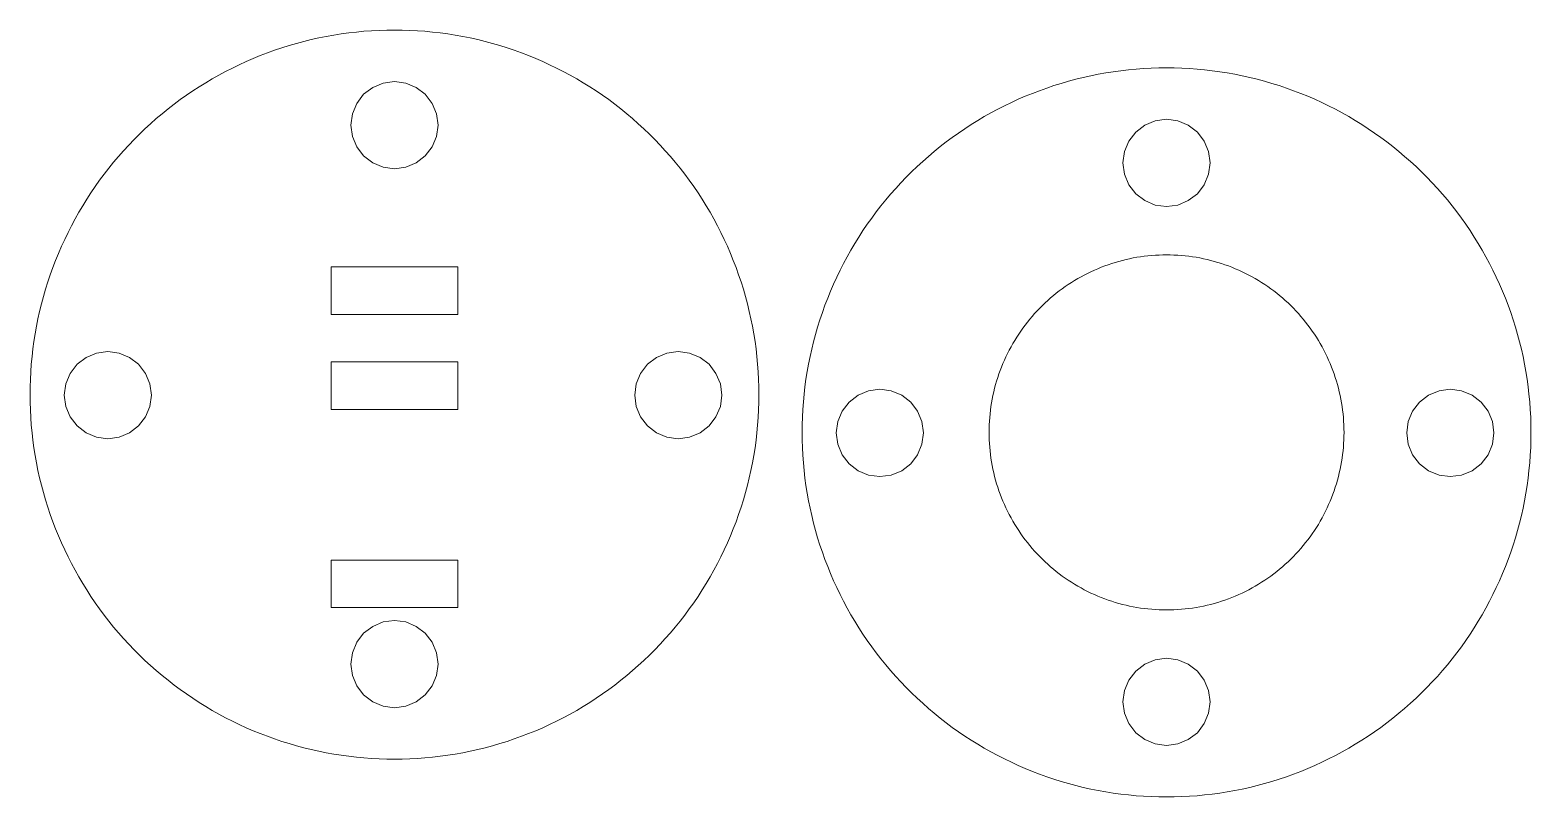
# Model space of a CAD drawing. Extents: x 0 to 2200, y 1000 to 1655.
# Drawn here: x 1802.4 to 1897.1, y 1325 to 1373.4 of the extents above; entities that cross this region are included whole.
import ezdxf

# ---------------------------------------------------------------- set-up
doc = ezdxf.new("R2010")
doc.units = 0
doc.layers.add('Layer0', color=7, linetype='BYLAYER', lineweight=5)

msp = doc.modelspace()

# ---------------------------------------------------------------- linework, layer by layer
at = {"layer": 'Layer0'}
for p, q in [((1819.666, 1372.642), (1819.2, 1372.517)), ((1820.133, 1372.757), (1819.666, 1372.642)), ((1820.603, 1372.862), (1820.133, 1372.757)), ((1821.076, 1372.957), (1820.603, 1372.862)), ((1821.55, 1373.042), (1821.076, 1372.957)), ((1822.026, 1373.118), (1821.55, 1373.042)), ((1822.503, 1373.183), (1822.026, 1373.118)), ((1822.981, 1373.238), (1822.503, 1373.183)), ((1823.461, 1373.284), (1822.981, 1373.238)), ((1823.941, 1373.319), (1823.461, 1373.284)), ((1824.422, 1373.344), (1823.941, 1373.319)), ((1824.904, 1373.359), (1824.422, 1373.344)), ((1825.385, 1373.364), (1824.904, 1373.359)), ((1825.867, 1373.359), (1825.385, 1373.364)), ((1826.349, 1373.344), (1825.867, 1373.359)), ((1826.83, 1373.319), (1826.349, 1373.344)), ((1827.31, 1373.284), (1826.83, 1373.319)), ((1827.79, 1373.238), (1827.31, 1373.284)), ((1828.268, 1373.183), (1827.79, 1373.238)), ((1828.745, 1373.118), (1828.268, 1373.183)), ((1829.221, 1373.042), (1828.745, 1373.118)), ((1829.695, 1372.957), (1829.221, 1373.042)), ((1830.167, 1372.862), (1829.695, 1372.957)), ((1830.637, 1372.757), (1830.167, 1372.862)), ((1831.105, 1372.642), (1830.637, 1372.757)), ((1831.571, 1372.517), (1831.105, 1372.642)), ((1816.919, 1371.749), (1816.473, 1371.567)), ((1817.368, 1371.922), (1816.919, 1371.749)), ((1817.821, 1372.085), (1817.368, 1371.922)), ((1818.278, 1372.239), (1817.821, 1372.085)), ((1818.738, 1372.383), (1818.278, 1372.239)), ((1819.2, 1372.517), (1818.738, 1372.383)), ((1832.033, 1372.383), (1831.571, 1372.517)), ((1832.493, 1372.239), (1832.033, 1372.383)), ((1832.949, 1372.085), (1832.493, 1372.239)), ((1833.403, 1371.922), (1832.949, 1372.085)), ((1833.852, 1371.749), (1833.403, 1371.922)), ((1834.298, 1371.567), (1833.852, 1371.749)), ((1814.73, 1370.747), (1814.305, 1370.52)), ((1815.159, 1370.966), (1814.73, 1370.747)), ((1815.592, 1371.175), (1815.159, 1370.966)), ((1816.03, 1371.376), (1815.592, 1371.175)), ((1816.473, 1371.567), (1816.03, 1371.376)), ((1834.74, 1371.376), (1834.298, 1371.567)), ((1835.178, 1371.175), (1834.74, 1371.376)), ((1835.612, 1370.966), (1835.178, 1371.175)), ((1836.041, 1370.747), (1835.612, 1370.966)), ((1836.466, 1370.52), (1836.041, 1370.747)), ((1870.751, 1370.735), (1870.275, 1370.66)), ((1871.228, 1370.8), (1870.751, 1370.735)), ((1871.707, 1370.856), (1871.228, 1370.8)), ((1872.186, 1370.901), (1871.707, 1370.856)), ((1872.667, 1370.936), (1872.186, 1370.901)), ((1873.148, 1370.962), (1872.667, 1370.936)), ((1873.629, 1370.977), (1873.148, 1370.962)), ((1874.111, 1370.982), (1873.629, 1370.977)), ((1874.592, 1370.977), (1874.111, 1370.982)), ((1875.074, 1370.962), (1874.592, 1370.977)), ((1875.555, 1370.936), (1875.074, 1370.962)), ((1876.035, 1370.901), (1875.555, 1370.936)), ((1876.515, 1370.856), (1876.035, 1370.901)), ((1876.993, 1370.8), (1876.515, 1370.856)), ((1877.471, 1370.735), (1876.993, 1370.8)), ((1877.946, 1370.66), (1877.471, 1370.735)), ((1813.061, 1369.784), (1812.657, 1369.522)), ((1813.471, 1370.038), (1813.061, 1369.784)), ((1813.885, 1370.283), (1813.471, 1370.038)), ((1814.305, 1370.52), (1813.885, 1370.283)), ((1824.01, 1369.746), (1823.441, 1369.309)), ((1824.674, 1370.021), (1824.01, 1369.746)), ((1825.385, 1370.114), (1824.674, 1370.021)), ((1826.097, 1370.021), (1825.385, 1370.114)), ((1826.76, 1369.746), (1826.097, 1370.021)), ((1827.33, 1369.309), (1826.76, 1369.746)), ((1836.885, 1370.283), (1836.466, 1370.52)), ((1837.3, 1370.038), (1836.885, 1370.283)), ((1837.709, 1369.784), (1837.3, 1370.038)), ((1838.113, 1369.522), (1837.709, 1369.784)), ((1867.003, 1369.856), (1866.547, 1369.702)), ((1867.463, 1370), (1867.003, 1369.856)), ((1867.926, 1370.134), (1867.463, 1370)), ((1868.391, 1370.259), (1867.926, 1370.134)), ((1868.859, 1370.374), (1868.391, 1370.259)), ((1869.329, 1370.479), (1868.859, 1370.374)), ((1869.801, 1370.574), (1869.329, 1370.479)), ((1870.275, 1370.66), (1869.801, 1370.574)), ((1878.42, 1370.574), (1877.946, 1370.66)), ((1878.893, 1370.479), (1878.42, 1370.574)), ((1879.363, 1370.374), (1878.893, 1370.479)), ((1879.831, 1370.259), (1879.363, 1370.374)), ((1880.296, 1370.134), (1879.831, 1370.259)), ((1880.758, 1370), (1880.296, 1370.134)), ((1881.218, 1369.856), (1880.758, 1370)), ((1881.675, 1369.702), (1881.218, 1369.856)), ((1811.866, 1368.972), (1811.48, 1368.685)), ((1812.259, 1369.251), (1811.866, 1368.972)), ((1812.657, 1369.522), (1812.259, 1369.251)), ((1823.441, 1369.309), (1823.004, 1368.739)), ((1827.767, 1368.739), (1827.33, 1369.309)), ((1838.512, 1369.251), (1838.113, 1369.522)), ((1838.904, 1368.972), (1838.512, 1369.251)), ((1839.291, 1368.685), (1838.904, 1368.972)), ((1864.318, 1368.793), (1863.884, 1368.583)), ((1864.756, 1368.993), (1864.318, 1368.793)), ((1865.198, 1369.185), (1864.756, 1368.993)), ((1865.644, 1369.367), (1865.198, 1369.185)), ((1866.094, 1369.539), (1865.644, 1369.367)), ((1866.547, 1369.702), (1866.094, 1369.539)), ((1882.128, 1369.539), (1881.675, 1369.702)), ((1882.578, 1369.367), (1882.128, 1369.539)), ((1883.024, 1369.185), (1882.578, 1369.367)), ((1883.466, 1368.993), (1883.024, 1369.185)), ((1883.904, 1368.793), (1883.466, 1368.993)), ((1884.337, 1368.583), (1883.904, 1368.793)), ((1810.725, 1368.086), (1810.357, 1367.775)), ((1811.099, 1368.389), (1810.725, 1368.086)), ((1811.48, 1368.685), (1811.099, 1368.389)), ((1822.729, 1368.076), (1822.635, 1367.364)), ((1823.004, 1368.739), (1822.729, 1368.076)), ((1828.042, 1368.076), (1827.767, 1368.739)), ((1828.135, 1367.364), (1828.042, 1368.076)), ((1839.672, 1368.389), (1839.291, 1368.685)), ((1840.046, 1368.086), (1839.672, 1368.389)), ((1840.414, 1367.775), (1840.046, 1368.086)), ((1862.611, 1367.9), (1862.196, 1367.655)), ((1863.03, 1368.137), (1862.611, 1367.9)), ((1863.455, 1368.364), (1863.03, 1368.137)), ((1863.884, 1368.583), (1863.455, 1368.364)), ((1884.767, 1368.364), (1884.337, 1368.583)), ((1885.191, 1368.137), (1884.767, 1368.364)), ((1885.611, 1367.9), (1885.191, 1368.137)), ((1886.025, 1367.655), (1885.611, 1367.9)), ((1809.641, 1367.131), (1809.293, 1366.797)), ((1809.995, 1367.457), (1809.641, 1367.131)), ((1810.357, 1367.775), (1809.995, 1367.457)), ((1822.635, 1367.364), (1822.729, 1366.653)), ((1828.042, 1366.653), (1828.135, 1367.364)), ((1840.775, 1367.457), (1840.414, 1367.775)), ((1841.13, 1367.131), (1840.775, 1367.457)), ((1841.478, 1366.797), (1841.13, 1367.131)), ((1861.383, 1367.139), (1860.984, 1366.868)), ((1861.787, 1367.401), (1861.383, 1367.139)), ((1862.196, 1367.655), (1861.787, 1367.401)), ((1872.166, 1366.926), (1871.729, 1366.357)), ((1872.736, 1367.363), (1872.166, 1366.926)), ((1873.399, 1367.638), (1872.736, 1367.363)), ((1874.111, 1367.732), (1873.399, 1367.638)), ((1874.822, 1367.638), (1874.111, 1367.732)), ((1875.486, 1367.363), (1874.822, 1367.638)), ((1876.055, 1366.926), (1875.486, 1367.363)), ((1876.492, 1366.357), (1876.055, 1366.926)), ((1886.435, 1367.401), (1886.025, 1367.655)), ((1886.839, 1367.139), (1886.435, 1367.401)), ((1887.237, 1366.868), (1886.839, 1367.139)), ((1808.619, 1366.109), (1808.293, 1365.754)), ((1808.953, 1366.457), (1808.619, 1366.109)), ((1809.293, 1366.797), (1808.953, 1366.457)), ((1822.729, 1366.653), (1823.004, 1365.989)), ((1823.004, 1365.989), (1823.441, 1365.42)), ((1827.33, 1365.42), (1827.767, 1365.989)), ((1827.767, 1365.989), (1828.042, 1366.653)), ((1841.818, 1366.457), (1841.478, 1366.797)), ((1842.152, 1366.109), (1841.818, 1366.457)), ((1842.478, 1365.754), (1842.152, 1366.109)), ((1859.824, 1366.007), (1859.45, 1365.704)), ((1860.205, 1366.302), (1859.824, 1366.007)), ((1860.592, 1366.589), (1860.205, 1366.302)), ((1860.984, 1366.868), (1860.592, 1366.589)), ((1871.729, 1366.357), (1871.454, 1365.693)), ((1876.767, 1365.693), (1876.492, 1366.357)), ((1887.63, 1366.589), (1887.237, 1366.868)), ((1888.016, 1366.302), (1887.63, 1366.589)), ((1888.397, 1366.007), (1888.016, 1366.302)), ((1888.771, 1365.704), (1888.397, 1366.007)), ((1807.664, 1365.025), (1807.36, 1364.651)), ((1807.975, 1365.393), (1807.664, 1365.025)), ((1808.293, 1365.754), (1807.975, 1365.393)), ((1823.441, 1365.42), (1824.01, 1364.983)), ((1826.76, 1364.983), (1827.33, 1365.42)), ((1842.796, 1365.393), (1842.478, 1365.754)), ((1843.107, 1365.025), (1842.796, 1365.393)), ((1843.41, 1364.651), (1843.107, 1365.025)), ((1858.721, 1365.074), (1858.366, 1364.748)), ((1859.082, 1365.393), (1858.721, 1365.074)), ((1859.45, 1365.704), (1859.082, 1365.393)), ((1871.454, 1365.693), (1871.361, 1364.982)), ((1876.861, 1364.982), (1876.767, 1365.693)), ((1889.139, 1365.393), (1888.771, 1365.704)), ((1889.501, 1365.074), (1889.139, 1365.393)), ((1889.855, 1364.748), (1889.501, 1365.074)), ((1807.065, 1364.27), (1806.778, 1363.884)), ((1807.36, 1364.651), (1807.065, 1364.27)), ((1824.01, 1364.983), (1824.674, 1364.708)), ((1824.674, 1364.708), (1825.385, 1364.614)), ((1825.385, 1364.614), (1826.097, 1364.708)), ((1826.097, 1364.708), (1826.76, 1364.983)), ((1843.706, 1364.27), (1843.41, 1364.651)), ((1843.993, 1363.884), (1843.706, 1364.27)), ((1857.678, 1364.074), (1857.344, 1363.726)), ((1858.018, 1364.415), (1857.678, 1364.074)), ((1858.366, 1364.748), (1858.018, 1364.415)), ((1871.361, 1364.982), (1871.454, 1364.27)), ((1871.454, 1364.27), (1871.729, 1363.607)), ((1876.492, 1363.607), (1876.767, 1364.27)), ((1876.767, 1364.27), (1876.861, 1364.982)), ((1890.203, 1364.415), (1889.855, 1364.748)), ((1890.544, 1364.074), (1890.203, 1364.415)), ((1890.877, 1363.726), (1890.544, 1364.074)), ((1806.499, 1363.491), (1806.228, 1363.092)), ((1806.778, 1363.884), (1806.499, 1363.491)), ((1844.272, 1363.491), (1843.993, 1363.884)), ((1844.543, 1363.092), (1844.272, 1363.491)), ((1857.018, 1363.372), (1856.7, 1363.01)), ((1857.344, 1363.726), (1857.018, 1363.372)), ((1871.729, 1363.607), (1872.166, 1363.037)), ((1876.055, 1363.037), (1876.492, 1363.607)), ((1891.203, 1363.372), (1890.877, 1363.726)), ((1891.522, 1363.01), (1891.203, 1363.372)), ((1805.712, 1362.279), (1805.467, 1361.864)), ((1805.966, 1362.688), (1805.712, 1362.279)), ((1806.228, 1363.092), (1805.966, 1362.688)), ((1844.805, 1362.688), (1844.543, 1363.092)), ((1845.059, 1362.279), (1844.805, 1362.688)), ((1845.304, 1361.864), (1845.059, 1362.279)), ((1856.086, 1362.268), (1855.791, 1361.888)), ((1856.389, 1362.642), (1856.086, 1362.268)), ((1856.7, 1363.01), (1856.389, 1362.642)), ((1872.166, 1363.037), (1872.736, 1362.6)), ((1872.736, 1362.6), (1873.399, 1362.325)), ((1873.399, 1362.325), (1874.111, 1362.232)), ((1874.111, 1362.232), (1874.822, 1362.325)), ((1874.822, 1362.325), (1875.486, 1362.6)), ((1875.486, 1362.6), (1876.055, 1363.037)), ((1891.833, 1362.642), (1891.522, 1363.01)), ((1892.136, 1362.268), (1891.833, 1362.642)), ((1892.431, 1361.888), (1892.136, 1362.268)), ((1805.23, 1361.445), (1805.003, 1361.02)), ((1805.467, 1361.864), (1805.23, 1361.445)), ((1845.54, 1361.445), (1845.304, 1361.864)), ((1845.768, 1361.02), (1845.54, 1361.445)), ((1855.503, 1361.501), (1855.224, 1361.108)), ((1855.791, 1361.888), (1855.503, 1361.501)), ((1892.718, 1361.501), (1892.431, 1361.888)), ((1892.997, 1361.108), (1892.718, 1361.501)), ((1804.784, 1360.591), (1804.574, 1360.157)), ((1805.003, 1361.02), (1804.784, 1360.591)), ((1845.987, 1360.591), (1845.768, 1361.02)), ((1846.196, 1360.157), (1845.987, 1360.591)), ((1854.691, 1360.306), (1854.437, 1359.896)), ((1854.954, 1360.71), (1854.691, 1360.306)), ((1855.224, 1361.108), (1854.954, 1360.71)), ((1893.268, 1360.71), (1892.997, 1361.108)), ((1893.53, 1360.306), (1893.268, 1360.71)), ((1893.784, 1359.896), (1893.53, 1360.306)), ((1804.374, 1359.719), (1804.183, 1359.277)), ((1804.574, 1360.157), (1804.374, 1359.719)), ((1846.397, 1359.719), (1846.196, 1360.157)), ((1846.588, 1359.277), (1846.397, 1359.719)), ((1854.192, 1359.482), (1853.956, 1359.062)), ((1854.437, 1359.896), (1854.192, 1359.482)), ((1894.029, 1359.482), (1893.784, 1359.896)), ((1894.266, 1359.062), (1894.029, 1359.482)), ((1803.828, 1358.382), (1803.665, 1357.928)), ((1804.001, 1358.831), (1803.828, 1358.382)), ((1804.183, 1359.277), (1804.001, 1358.831)), ((1821.385, 1355.426), (1821.385, 1358.426)), ((1821.385, 1358.426), (1829.385, 1358.426)), ((1829.385, 1358.426), (1829.385, 1355.426)), ((1846.77, 1358.831), (1846.588, 1359.277)), ((1846.943, 1358.382), (1846.77, 1358.831)), ((1847.106, 1357.928), (1846.943, 1358.382)), ((1853.728, 1358.638), (1853.509, 1358.208)), ((1853.956, 1359.062), (1853.728, 1358.638)), ((1869.988, 1358.395), (1869.771, 1358.307)), ((1870.207, 1358.479), (1869.988, 1358.395)), ((1870.427, 1358.559), (1870.207, 1358.479)), ((1870.65, 1358.634), (1870.427, 1358.559)), ((1870.874, 1358.704), (1870.65, 1358.634)), ((1871.099, 1358.769), (1870.874, 1358.704)), ((1871.325, 1358.83), (1871.099, 1358.769)), ((1871.553, 1358.886), (1871.325, 1358.83)), ((1871.782, 1358.937), (1871.553, 1358.886)), ((1872.012, 1358.983), (1871.782, 1358.937)), ((1872.243, 1359.025), (1872.012, 1358.983)), ((1872.475, 1359.062), (1872.243, 1359.025)), ((1872.707, 1359.093), (1872.475, 1359.062)), ((1872.94, 1359.12), (1872.707, 1359.093)), ((1873.174, 1359.142), (1872.94, 1359.12)), ((1873.407, 1359.16), (1873.174, 1359.142)), ((1873.642, 1359.172), (1873.407, 1359.16)), ((1873.876, 1359.179), (1873.642, 1359.172)), ((1874.111, 1359.182), (1873.876, 1359.179)), ((1874.345, 1359.179), (1874.111, 1359.182)), ((1874.58, 1359.172), (1874.345, 1359.179)), ((1874.814, 1359.16), (1874.58, 1359.172)), ((1875.048, 1359.142), (1874.814, 1359.16)), ((1875.281, 1359.12), (1875.048, 1359.142)), ((1875.514, 1359.093), (1875.281, 1359.12)), ((1875.747, 1359.062), (1875.514, 1359.093)), ((1875.979, 1359.025), (1875.747, 1359.062)), ((1876.209, 1358.983), (1875.979, 1359.025)), ((1876.439, 1358.937), (1876.209, 1358.983)), ((1876.668, 1358.886), (1876.439, 1358.937)), ((1876.896, 1358.83), (1876.668, 1358.886)), ((1877.123, 1358.769), (1876.896, 1358.83)), ((1877.348, 1358.704), (1877.123, 1358.769)), ((1877.572, 1358.634), (1877.348, 1358.704)), ((1877.794, 1358.559), (1877.572, 1358.634)), ((1878.015, 1358.479), (1877.794, 1358.559)), ((1878.234, 1358.395), (1878.015, 1358.479)), ((1878.451, 1358.307), (1878.234, 1358.395)), ((1894.493, 1358.638), (1894.266, 1359.062)), ((1894.712, 1358.208), (1894.493, 1358.638)), ((1803.511, 1357.472), (1803.367, 1357.012)), ((1803.665, 1357.928), (1803.511, 1357.472)), ((1847.26, 1357.472), (1847.106, 1357.928)), ((1847.404, 1357.012), (1847.26, 1357.472)), ((1853.3, 1357.775), (1853.099, 1357.337)), ((1853.509, 1358.208), (1853.3, 1357.775)), ((1868.109, 1357.438), (1867.913, 1357.31)), ((1868.309, 1357.562), (1868.109, 1357.438)), ((1868.511, 1357.681), (1868.309, 1357.562)), ((1868.715, 1357.796), (1868.511, 1357.681)), ((1868.922, 1357.907), (1868.715, 1357.796)), ((1869.131, 1358.014), (1868.922, 1357.907)), ((1869.342, 1358.116), (1869.131, 1358.014)), ((1869.555, 1358.213), (1869.342, 1358.116)), ((1869.771, 1358.307), (1869.555, 1358.213)), ((1878.666, 1358.213), (1878.451, 1358.307)), ((1878.879, 1358.116), (1878.666, 1358.213)), ((1879.091, 1358.014), (1878.879, 1358.116)), ((1879.3, 1357.907), (1879.091, 1358.014)), ((1879.506, 1357.796), (1879.3, 1357.907)), ((1879.711, 1357.681), (1879.506, 1357.796)), ((1879.913, 1357.562), (1879.711, 1357.681)), ((1880.112, 1357.438), (1879.913, 1357.562)), ((1880.309, 1357.31), (1880.112, 1357.438)), ((1894.922, 1357.775), (1894.712, 1358.208)), ((1895.122, 1357.337), (1894.922, 1357.775)), ((1803.233, 1356.55), (1803.108, 1356.084)), ((1803.367, 1357.012), (1803.233, 1356.55)), ((1847.538, 1356.55), (1847.404, 1357.012)), ((1847.663, 1356.084), (1847.538, 1356.55)), ((1852.908, 1356.895), (1852.726, 1356.449)), ((1853.099, 1357.337), (1852.908, 1356.895)), ((1866.972, 1356.611), (1866.792, 1356.46)), ((1867.154, 1356.759), (1866.972, 1356.611)), ((1867.339, 1356.903), (1867.154, 1356.759)), ((1867.528, 1357.043), (1867.339, 1356.903)), ((1867.719, 1357.179), (1867.528, 1357.043)), ((1867.913, 1357.31), (1867.719, 1357.179)), ((1880.503, 1357.179), (1880.309, 1357.31)), ((1880.694, 1357.043), (1880.503, 1357.179)), ((1880.882, 1356.903), (1880.694, 1357.043)), ((1881.068, 1356.759), (1880.882, 1356.903)), ((1881.25, 1356.611), (1881.068, 1356.759)), ((1881.429, 1356.46), (1881.25, 1356.611)), ((1895.314, 1356.895), (1895.122, 1357.337)), ((1895.496, 1356.449), (1895.314, 1356.895)), ((1802.993, 1355.617), (1802.888, 1355.146)), ((1803.108, 1356.084), (1802.993, 1355.617)), ((1847.778, 1355.617), (1847.663, 1356.084)), ((1847.883, 1355.146), (1847.778, 1355.617)), ((1852.39, 1355.546), (1852.236, 1355.089)), ((1852.553, 1355.999), (1852.39, 1355.546)), ((1852.726, 1356.449), (1852.553, 1355.999)), ((1865.946, 1355.649), (1865.787, 1355.476)), ((1866.109, 1355.818), (1865.946, 1355.649)), ((1866.274, 1355.984), (1866.109, 1355.818)), ((1866.444, 1356.146), (1866.274, 1355.984)), ((1866.616, 1356.305), (1866.444, 1356.146)), ((1866.792, 1356.46), (1866.616, 1356.305)), ((1881.605, 1356.305), (1881.429, 1356.46)), ((1881.778, 1356.146), (1881.605, 1356.305)), ((1881.947, 1355.984), (1881.778, 1356.146)), ((1882.113, 1355.818), (1881.947, 1355.984)), ((1882.275, 1355.649), (1882.113, 1355.818)), ((1882.434, 1355.476), (1882.275, 1355.649)), ((1895.668, 1355.999), (1895.496, 1356.449)), ((1895.831, 1355.546), (1895.668, 1355.999)), ((1895.985, 1355.089), (1895.831, 1355.546)), ((1802.793, 1354.674), (1802.708, 1354.2)), ((1802.888, 1355.146), (1802.793, 1354.674)), ((1829.385, 1355.426), (1821.385, 1355.426)), ((1847.978, 1354.674), (1847.883, 1355.146)), ((1848.063, 1354.2), (1847.978, 1354.674)), ((1852.092, 1354.629), (1851.958, 1354.167)), ((1852.236, 1355.089), (1852.092, 1354.629)), ((1865.19, 1354.753), (1865.05, 1354.565)), ((1865.333, 1354.939), (1865.19, 1354.753)), ((1865.481, 1355.121), (1865.333, 1354.939)), ((1865.632, 1355.3), (1865.481, 1355.121)), ((1865.787, 1355.476), (1865.632, 1355.3)), ((1882.589, 1355.3), (1882.434, 1355.476)), ((1882.74, 1355.121), (1882.589, 1355.3)), ((1882.888, 1354.939), (1882.74, 1355.121)), ((1883.032, 1354.753), (1882.888, 1354.939)), ((1883.172, 1354.565), (1883.032, 1354.753)), ((1896.129, 1354.629), (1895.985, 1355.089)), ((1896.263, 1354.167), (1896.129, 1354.629)), ((1802.632, 1353.724), (1802.567, 1353.247)), ((1802.708, 1354.2), (1802.632, 1353.724)), ((1848.139, 1353.724), (1848.063, 1354.2)), ((1848.204, 1353.247), (1848.139, 1353.724)), ((1851.833, 1353.702), (1851.718, 1353.234)), ((1851.958, 1354.167), (1851.833, 1353.702)), ((1864.531, 1353.784), (1864.411, 1353.582)), ((1864.654, 1353.983), (1864.531, 1353.784)), ((1864.782, 1354.18), (1864.654, 1353.983)), ((1864.914, 1354.374), (1864.782, 1354.18)), ((1865.05, 1354.565), (1864.914, 1354.374)), ((1883.308, 1354.374), (1883.172, 1354.565)), ((1883.439, 1354.18), (1883.308, 1354.374)), ((1883.567, 1353.983), (1883.439, 1354.18)), ((1883.691, 1353.784), (1883.567, 1353.983)), ((1883.81, 1353.582), (1883.691, 1353.784)), ((1896.388, 1353.702), (1896.263, 1354.167)), ((1896.503, 1353.234), (1896.388, 1353.702)), ((1802.511, 1352.769), (1802.466, 1352.289)), ((1802.567, 1353.247), (1802.511, 1352.769)), ((1805.92, 1352.712), (1805.351, 1352.275)), ((1806.583, 1352.987), (1805.92, 1352.712)), ((1807.295, 1353.081), (1806.583, 1352.987)), ((1808.007, 1352.987), (1807.295, 1353.081)), ((1808.67, 1352.712), (1808.007, 1352.987)), ((1809.24, 1352.275), (1808.67, 1352.712)), ((1841.92, 1352.712), (1841.351, 1352.275)), ((1842.583, 1352.987), (1841.92, 1352.712)), ((1843.295, 1353.081), (1842.583, 1352.987)), ((1844.007, 1352.987), (1843.295, 1353.081)), ((1844.67, 1352.712), (1844.007, 1352.987)), ((1845.24, 1352.275), (1844.67, 1352.712)), ((1848.259, 1352.769), (1848.204, 1353.247)), ((1848.305, 1352.289), (1848.259, 1352.769)), ((1851.613, 1352.764), (1851.518, 1352.292)), ((1851.718, 1353.234), (1851.613, 1352.764)), ((1863.977, 1352.75), (1863.879, 1352.537)), ((1864.079, 1352.962), (1863.977, 1352.75)), ((1864.185, 1353.171), (1864.079, 1352.962)), ((1864.296, 1353.377), (1864.185, 1353.171)), ((1864.411, 1353.582), (1864.296, 1353.377)), ((1883.925, 1353.377), (1883.81, 1353.582)), ((1884.036, 1353.171), (1883.925, 1353.377)), ((1884.143, 1352.962), (1884.036, 1353.171)), ((1884.245, 1352.75), (1884.143, 1352.962)), ((1884.342, 1352.537), (1884.245, 1352.75)), ((1896.608, 1352.764), (1896.503, 1353.234)), ((1896.703, 1352.292), (1896.608, 1352.764)), ((1802.431, 1351.809), (1802.406, 1351.328)), ((1802.466, 1352.289), (1802.431, 1351.809)), ((1805.351, 1352.275), (1804.914, 1351.706)), ((1809.677, 1351.706), (1809.24, 1352.275)), ((1821.385, 1349.426), (1821.385, 1352.426)), ((1821.385, 1352.426), (1829.385, 1352.426)), ((1829.385, 1352.426), (1829.385, 1349.426)), ((1841.351, 1352.275), (1840.914, 1351.706)), ((1845.677, 1351.706), (1845.24, 1352.275)), ((1848.34, 1351.809), (1848.305, 1352.289)), ((1848.365, 1351.328), (1848.34, 1351.809)), ((1851.433, 1351.817), (1851.357, 1351.342)), ((1851.518, 1352.292), (1851.433, 1351.817)), ((1863.613, 1351.886), (1863.534, 1351.665)), ((1863.697, 1352.105), (1863.613, 1351.886)), ((1863.786, 1352.322), (1863.697, 1352.105)), ((1863.879, 1352.537), (1863.786, 1352.322)), ((1884.436, 1352.322), (1884.342, 1352.537)), ((1884.524, 1352.105), (1884.436, 1352.322)), ((1884.608, 1351.886), (1884.524, 1352.105)), ((1884.688, 1351.665), (1884.608, 1351.886)), ((1896.789, 1351.817), (1896.703, 1352.292)), ((1896.864, 1351.342), (1896.789, 1351.817)), ((1802.39, 1350.846), (1802.385, 1350.364)), ((1802.406, 1351.328), (1802.39, 1350.846)), ((1804.639, 1351.042), (1804.545, 1350.331)), ((1804.914, 1351.706), (1804.639, 1351.042)), ((1809.952, 1351.042), (1809.677, 1351.706)), ((1810.045, 1350.331), (1809.952, 1351.042)), ((1840.639, 1351.042), (1840.545, 1350.331)), ((1840.914, 1351.706), (1840.639, 1351.042)), ((1845.952, 1351.042), (1845.677, 1351.706)), ((1846.045, 1350.331), (1845.952, 1351.042)), ((1848.38, 1350.846), (1848.365, 1351.328)), ((1848.385, 1350.364), (1848.38, 1350.846)), ((1851.292, 1350.864), (1851.237, 1350.386)), ((1851.357, 1351.342), (1851.292, 1350.864)), ((1863.323, 1350.994), (1863.263, 1350.767)), ((1863.389, 1351.219), (1863.323, 1350.994)), ((1863.459, 1351.443), (1863.389, 1351.219)), ((1863.534, 1351.665), (1863.459, 1351.443)), ((1884.763, 1351.443), (1884.688, 1351.665)), ((1884.833, 1351.219), (1884.763, 1351.443)), ((1884.898, 1350.994), (1884.833, 1351.219)), ((1884.959, 1350.767), (1884.898, 1350.994)), ((1896.929, 1350.864), (1896.864, 1351.342)), ((1896.985, 1350.386), (1896.929, 1350.864)), ((1802.385, 1350.364), (1802.39, 1349.883)), ((1802.39, 1349.883), (1802.406, 1349.401)), ((1804.545, 1350.331), (1804.639, 1349.619)), ((1809.952, 1349.619), (1810.045, 1350.331)), ((1840.545, 1350.331), (1840.639, 1349.619)), ((1845.952, 1349.619), (1846.045, 1350.331)), ((1848.365, 1349.401), (1848.38, 1349.883)), ((1848.38, 1349.883), (1848.385, 1350.364)), ((1851.191, 1349.906), (1851.156, 1349.426)), ((1851.237, 1350.386), (1851.191, 1349.906)), ((1854.076, 1349.893), (1853.639, 1349.323)), ((1854.646, 1350.33), (1854.076, 1349.893)), ((1855.309, 1350.604), (1854.646, 1350.33)), ((1856.021, 1350.698), (1855.309, 1350.604)), ((1856.732, 1350.604), (1856.021, 1350.698)), ((1857.396, 1350.33), (1856.732, 1350.604)), ((1857.965, 1349.893), (1857.396, 1350.33)), ((1858.402, 1349.323), (1857.965, 1349.893)), ((1863.068, 1349.85), (1863.031, 1349.618)), ((1863.109, 1350.08), (1863.068, 1349.85)), ((1863.155, 1350.31), (1863.109, 1350.08)), ((1863.207, 1350.539), (1863.155, 1350.31)), ((1863.263, 1350.767), (1863.207, 1350.539)), ((1885.015, 1350.539), (1884.959, 1350.767)), ((1885.066, 1350.31), (1885.015, 1350.539)), ((1885.112, 1350.08), (1885.066, 1350.31)), ((1885.154, 1349.85), (1885.112, 1350.08)), ((1885.191, 1349.618), (1885.154, 1349.85)), ((1890.076, 1349.893), (1889.639, 1349.323)), ((1890.646, 1350.33), (1890.076, 1349.893)), ((1891.309, 1350.604), (1890.646, 1350.33)), ((1892.021, 1350.698), (1891.309, 1350.604)), ((1892.732, 1350.604), (1892.021, 1350.698)), ((1893.396, 1350.33), (1892.732, 1350.604)), ((1893.965, 1349.893), (1893.396, 1350.33)), ((1894.402, 1349.323), (1893.965, 1349.893)), ((1897.03, 1349.906), (1896.985, 1350.386)), ((1897.065, 1349.426), (1897.03, 1349.906)), ((1802.406, 1349.401), (1802.431, 1348.92)), ((1802.431, 1348.92), (1802.466, 1348.44)), ((1804.639, 1349.619), (1804.914, 1348.956)), ((1804.914, 1348.956), (1805.351, 1348.386)), ((1809.24, 1348.386), (1809.677, 1348.956)), ((1809.677, 1348.956), (1809.952, 1349.619)), ((1829.385, 1349.426), (1821.385, 1349.426)), ((1840.639, 1349.619), (1840.914, 1348.956)), ((1840.914, 1348.956), (1841.351, 1348.386)), ((1845.24, 1348.386), (1845.677, 1348.956)), ((1845.677, 1348.956), (1845.952, 1349.619)), ((1848.305, 1348.44), (1848.34, 1348.92)), ((1848.34, 1348.92), (1848.365, 1349.401)), ((1851.131, 1348.945), (1851.116, 1348.463)), ((1851.156, 1349.426), (1851.131, 1348.945)), ((1853.639, 1349.323), (1853.364, 1348.66)), ((1858.677, 1348.66), (1858.402, 1349.323)), ((1862.95, 1348.919), (1862.933, 1348.685)), ((1862.972, 1349.152), (1862.95, 1348.919)), ((1862.999, 1349.385), (1862.972, 1349.152)), ((1863.031, 1349.618), (1862.999, 1349.385)), ((1885.222, 1349.385), (1885.191, 1349.618)), ((1885.249, 1349.152), (1885.222, 1349.385)), ((1885.271, 1348.919), (1885.249, 1349.152)), ((1885.289, 1348.685), (1885.271, 1348.919)), ((1889.639, 1349.323), (1889.364, 1348.66)), ((1894.677, 1348.66), (1894.402, 1349.323)), ((1897.091, 1348.945), (1897.065, 1349.426)), ((1897.106, 1348.463), (1897.091, 1348.945)), ((1802.466, 1348.44), (1802.511, 1347.96)), ((1802.511, 1347.96), (1802.567, 1347.482)), ((1805.351, 1348.386), (1805.92, 1347.949)), ((1805.92, 1347.949), (1806.583, 1347.674)), ((1808.007, 1347.674), (1808.67, 1347.949)), ((1808.67, 1347.949), (1809.24, 1348.386)), ((1841.351, 1348.386), (1841.92, 1347.949)), ((1841.92, 1347.949), (1842.583, 1347.674)), ((1844.007, 1347.674), (1844.67, 1347.949)), ((1844.67, 1347.949), (1845.24, 1348.386)), ((1848.204, 1347.482), (1848.259, 1347.96)), ((1848.259, 1347.96), (1848.305, 1348.44)), ((1851.116, 1348.463), (1851.111, 1347.982)), ((1851.111, 1347.982), (1851.116, 1347.5)), ((1853.364, 1348.66), (1853.271, 1347.948)), ((1853.271, 1347.948), (1853.364, 1347.236)), ((1858.771, 1347.948), (1858.677, 1348.66)), ((1858.677, 1347.236), (1858.771, 1347.948)), ((1862.913, 1348.216), (1862.911, 1347.982)), ((1862.911, 1347.982), (1862.913, 1347.747)), ((1862.921, 1348.451), (1862.913, 1348.216)), ((1862.933, 1348.685), (1862.921, 1348.451)), ((1885.301, 1348.451), (1885.289, 1348.685)), ((1885.308, 1348.216), (1885.301, 1348.451)), ((1885.311, 1347.982), (1885.308, 1348.216)), ((1885.308, 1347.747), (1885.311, 1347.982)), ((1889.364, 1348.66), (1889.271, 1347.948)), ((1889.271, 1347.948), (1889.364, 1347.236)), ((1894.771, 1347.948), (1894.677, 1348.66)), ((1894.677, 1347.236), (1894.771, 1347.948)), ((1897.111, 1347.982), (1897.106, 1348.463)), ((1897.106, 1347.5), (1897.111, 1347.982)), ((1802.567, 1347.482), (1802.632, 1347.005)), ((1802.632, 1347.005), (1802.708, 1346.529)), ((1806.583, 1347.674), (1807.295, 1347.581)), ((1807.295, 1347.581), (1808.007, 1347.674)), ((1842.583, 1347.674), (1843.295, 1347.581)), ((1843.295, 1347.581), (1844.007, 1347.674)), ((1848.063, 1346.529), (1848.139, 1347.005)), ((1848.139, 1347.005), (1848.204, 1347.482)), ((1851.116, 1347.5), (1851.131, 1347.019)), ((1851.131, 1347.019), (1851.156, 1346.538)), ((1853.364, 1347.236), (1853.639, 1346.573)), ((1858.402, 1346.573), (1858.677, 1347.236)), ((1862.913, 1347.747), (1862.921, 1347.513)), ((1862.921, 1347.513), (1862.933, 1347.278)), ((1862.933, 1347.278), (1862.95, 1347.045)), ((1862.95, 1347.045), (1862.972, 1346.811)), ((1885.249, 1346.811), (1885.271, 1347.045)), ((1885.271, 1347.045), (1885.289, 1347.278)), ((1885.289, 1347.278), (1885.301, 1347.513)), ((1885.301, 1347.513), (1885.308, 1347.747)), ((1889.364, 1347.236), (1889.639, 1346.573)), ((1894.402, 1346.573), (1894.677, 1347.236)), ((1897.065, 1346.538), (1897.091, 1347.019)), ((1897.091, 1347.019), (1897.106, 1347.5)), ((1802.708, 1346.529), (1802.793, 1346.055)), ((1802.793, 1346.055), (1802.888, 1345.582)), ((1847.883, 1345.582), (1847.978, 1346.055)), ((1847.978, 1346.055), (1848.063, 1346.529)), ((1851.156, 1346.538), (1851.191, 1346.057)), ((1851.191, 1346.057), (1851.237, 1345.578)), ((1853.639, 1346.573), (1854.076, 1346.003)), ((1857.965, 1346.003), (1858.402, 1346.573)), ((1862.972, 1346.811), (1862.999, 1346.578)), ((1862.999, 1346.578), (1863.031, 1346.346)), ((1863.031, 1346.346), (1863.068, 1346.114)), ((1863.068, 1346.114), (1863.109, 1345.883)), ((1885.112, 1345.883), (1885.154, 1346.114)), ((1885.154, 1346.114), (1885.191, 1346.346)), ((1885.191, 1346.346), (1885.222, 1346.578)), ((1885.222, 1346.578), (1885.249, 1346.811)), ((1889.639, 1346.573), (1890.076, 1346.003)), ((1893.965, 1346.003), (1894.402, 1346.573)), ((1896.985, 1345.578), (1897.03, 1346.057)), ((1897.03, 1346.057), (1897.065, 1346.538)), ((1802.888, 1345.582), (1802.993, 1345.112)), ((1802.993, 1345.112), (1803.108, 1344.645)), ((1847.663, 1344.645), (1847.778, 1345.112)), ((1847.778, 1345.112), (1847.883, 1345.582)), ((1851.237, 1345.578), (1851.292, 1345.099)), ((1851.292, 1345.099), (1851.357, 1344.622)), ((1854.076, 1346.003), (1854.646, 1345.566)), ((1854.646, 1345.566), (1855.309, 1345.292)), ((1855.309, 1345.292), (1856.021, 1345.198)), ((1856.021, 1345.198), (1856.732, 1345.292)), ((1856.732, 1345.292), (1857.396, 1345.566)), ((1857.396, 1345.566), (1857.965, 1346.003)), ((1863.109, 1345.883), (1863.155, 1345.653)), ((1863.155, 1345.653), (1863.207, 1345.424)), ((1863.207, 1345.424), (1863.263, 1345.196)), ((1863.263, 1345.196), (1863.323, 1344.97)), ((1884.898, 1344.97), (1884.959, 1345.196)), ((1884.959, 1345.196), (1885.015, 1345.424)), ((1885.015, 1345.424), (1885.066, 1345.653)), ((1885.066, 1345.653), (1885.112, 1345.883)), ((1890.076, 1346.003), (1890.646, 1345.566)), ((1890.646, 1345.566), (1891.309, 1345.292)), ((1891.309, 1345.292), (1892.021, 1345.198)), ((1892.021, 1345.198), (1892.732, 1345.292)), ((1892.732, 1345.292), (1893.396, 1345.566)), ((1893.396, 1345.566), (1893.965, 1346.003)), ((1896.864, 1344.622), (1896.929, 1345.099)), ((1896.929, 1345.099), (1896.985, 1345.578)), ((1803.108, 1344.645), (1803.233, 1344.179)), ((1803.233, 1344.179), (1803.367, 1343.717)), ((1847.404, 1343.717), (1847.538, 1344.179)), ((1847.538, 1344.179), (1847.663, 1344.645)), ((1851.357, 1344.622), (1851.433, 1344.146)), ((1863.323, 1344.97), (1863.389, 1344.745)), ((1863.389, 1344.745), (1863.459, 1344.521)), ((1863.459, 1344.521), (1863.534, 1344.298)), ((1863.534, 1344.298), (1863.613, 1344.078)), ((1884.608, 1344.078), (1884.688, 1344.298)), ((1884.688, 1344.298), (1884.763, 1344.521)), ((1884.763, 1344.521), (1884.833, 1344.745)), ((1884.833, 1344.745), (1884.898, 1344.97)), ((1896.789, 1344.146), (1896.864, 1344.622)), ((1803.367, 1343.717), (1803.511, 1343.257)), ((1803.511, 1343.257), (1803.665, 1342.801)), ((1847.106, 1342.801), (1847.26, 1343.257)), ((1847.26, 1343.257), (1847.404, 1343.717)), ((1851.433, 1344.146), (1851.518, 1343.672)), ((1851.518, 1343.672), (1851.613, 1343.2)), ((1863.613, 1344.078), (1863.697, 1343.859)), ((1863.697, 1343.859), (1863.786, 1343.642)), ((1863.786, 1343.642), (1863.879, 1343.426)), ((1863.879, 1343.426), (1863.977, 1343.213)), ((1863.977, 1343.213), (1864.079, 1343.002)), ((1884.143, 1343.002), (1884.245, 1343.213)), ((1884.245, 1343.213), (1884.342, 1343.426)), ((1884.342, 1343.426), (1884.436, 1343.642)), ((1884.436, 1343.642), (1884.524, 1343.859)), ((1884.524, 1343.859), (1884.608, 1344.078)), ((1896.608, 1343.2), (1896.703, 1343.672)), ((1896.703, 1343.672), (1896.789, 1344.146)), ((1803.665, 1342.801), (1803.828, 1342.347)), ((1803.828, 1342.347), (1804.001, 1341.898)), ((1846.77, 1341.898), (1846.943, 1342.347)), ((1846.943, 1342.347), (1847.106, 1342.801)), ((1851.613, 1343.2), (1851.718, 1342.73)), ((1851.718, 1342.73), (1851.833, 1342.262)), ((1851.833, 1342.262), (1851.958, 1341.797)), ((1864.079, 1343.002), (1864.185, 1342.793)), ((1864.185, 1342.793), (1864.296, 1342.586)), ((1864.296, 1342.586), (1864.411, 1342.382)), ((1864.411, 1342.382), (1864.531, 1342.18)), ((1883.691, 1342.18), (1883.81, 1342.382)), ((1883.81, 1342.382), (1883.925, 1342.586)), ((1883.925, 1342.586), (1884.036, 1342.793)), ((1884.036, 1342.793), (1884.143, 1343.002)), ((1896.263, 1341.797), (1896.388, 1342.262)), ((1896.388, 1342.262), (1896.503, 1342.73)), ((1896.503, 1342.73), (1896.608, 1343.2)), ((1804.001, 1341.898), (1804.183, 1341.452)), ((1804.183, 1341.452), (1804.374, 1341.01)), ((1846.397, 1341.01), (1846.588, 1341.452)), ((1846.588, 1341.452), (1846.77, 1341.898)), ((1851.958, 1341.797), (1852.092, 1341.334)), ((1852.092, 1341.334), (1852.236, 1340.874)), ((1864.531, 1342.18), (1864.654, 1341.98)), ((1864.654, 1341.98), (1864.782, 1341.784)), ((1864.782, 1341.784), (1864.914, 1341.59)), ((1864.914, 1341.59), (1865.05, 1341.399)), ((1865.05, 1341.399), (1865.19, 1341.21)), ((1883.032, 1341.21), (1883.172, 1341.399)), ((1883.172, 1341.399), (1883.308, 1341.59)), ((1883.308, 1341.59), (1883.439, 1341.784)), ((1883.439, 1341.784), (1883.567, 1341.98)), ((1883.567, 1341.98), (1883.691, 1342.18)), ((1895.985, 1340.874), (1896.129, 1341.334)), ((1896.129, 1341.334), (1896.263, 1341.797)), ((1804.374, 1341.01), (1804.574, 1340.572)), ((1804.574, 1340.572), (1804.784, 1340.138)), ((1845.987, 1340.138), (1846.196, 1340.572)), ((1846.196, 1340.572), (1846.397, 1341.01)), ((1852.236, 1340.874), (1852.39, 1340.418)), ((1852.39, 1340.418), (1852.553, 1339.965)), ((1865.19, 1341.21), (1865.333, 1341.025)), ((1865.333, 1341.025), (1865.481, 1340.843)), ((1865.481, 1340.843), (1865.632, 1340.663)), ((1865.632, 1340.663), (1865.787, 1340.487)), ((1865.787, 1340.487), (1865.946, 1340.315)), ((1882.275, 1340.315), (1882.434, 1340.487)), ((1882.434, 1340.487), (1882.589, 1340.663)), ((1882.589, 1340.663), (1882.74, 1340.843)), ((1882.74, 1340.843), (1882.888, 1341.025)), ((1882.888, 1341.025), (1883.032, 1341.21)), ((1895.668, 1339.965), (1895.831, 1340.418)), ((1895.831, 1340.418), (1895.985, 1340.874)), ((1804.784, 1340.138), (1805.003, 1339.709)), ((1805.003, 1339.709), (1805.23, 1339.284)), ((1821.385, 1339.926), (1829.385, 1339.926)), ((1821.385, 1336.926), (1821.385, 1339.926)), ((1829.385, 1339.926), (1829.385, 1336.926)), ((1845.54, 1339.284), (1845.768, 1339.709)), ((1845.768, 1339.709), (1845.987, 1340.138)), ((1852.553, 1339.965), (1852.726, 1339.515)), ((1852.726, 1339.515), (1852.908, 1339.069)), ((1865.946, 1340.315), (1866.109, 1340.146)), ((1866.109, 1340.146), (1866.274, 1339.98)), ((1866.274, 1339.98), (1866.444, 1339.817)), ((1866.444, 1339.817), (1866.616, 1339.659)), ((1866.616, 1339.659), (1866.792, 1339.503)), ((1866.792, 1339.503), (1866.972, 1339.352)), ((1881.25, 1339.352), (1881.429, 1339.503)), ((1881.429, 1339.503), (1881.605, 1339.659)), ((1881.605, 1339.659), (1881.778, 1339.817)), ((1881.778, 1339.817), (1881.947, 1339.98)), ((1881.947, 1339.98), (1882.113, 1340.146)), ((1882.113, 1340.146), (1882.275, 1340.315)), ((1895.314, 1339.069), (1895.496, 1339.515)), ((1895.496, 1339.515), (1895.668, 1339.965)), ((1805.23, 1339.284), (1805.467, 1338.864)), ((1805.467, 1338.864), (1805.712, 1338.45)), ((1845.059, 1338.45), (1845.304, 1338.864)), ((1845.304, 1338.864), (1845.54, 1339.284)), ((1852.908, 1339.069), (1853.099, 1338.627)), ((1853.099, 1338.627), (1853.3, 1338.189)), ((1866.972, 1339.352), (1867.154, 1339.204)), ((1867.154, 1339.204), (1867.339, 1339.061)), ((1867.339, 1339.061), (1867.528, 1338.921)), ((1867.528, 1338.921), (1867.719, 1338.785)), ((1867.719, 1338.785), (1867.913, 1338.653)), ((1867.913, 1338.653), (1868.109, 1338.525)), ((1868.109, 1338.525), (1868.309, 1338.402)), ((1879.913, 1338.402), (1880.112, 1338.525)), ((1880.112, 1338.525), (1880.309, 1338.653)), ((1880.309, 1338.653), (1880.503, 1338.785)), ((1880.503, 1338.785), (1880.694, 1338.921)), ((1880.694, 1338.921), (1880.882, 1339.061)), ((1880.882, 1339.061), (1881.068, 1339.204)), ((1881.068, 1339.204), (1881.25, 1339.352)), ((1894.922, 1338.189), (1895.122, 1338.627)), ((1895.122, 1338.627), (1895.314, 1339.069)), ((1805.712, 1338.45), (1805.966, 1338.04)), ((1805.966, 1338.04), (1806.228, 1337.636)), ((1806.228, 1337.636), (1806.499, 1337.238)), ((1844.272, 1337.238), (1844.543, 1337.636)), ((1844.543, 1337.636), (1844.805, 1338.04)), ((1844.805, 1338.04), (1845.059, 1338.45)), ((1853.3, 1338.189), (1853.509, 1337.755)), ((1853.509, 1337.755), (1853.728, 1337.326)), ((1868.309, 1338.402), (1868.511, 1338.282)), ((1868.511, 1338.282), (1868.715, 1338.167)), ((1868.715, 1338.167), (1868.922, 1338.056)), ((1868.922, 1338.056), (1869.131, 1337.95)), ((1869.131, 1337.95), (1869.342, 1337.848)), ((1869.342, 1337.848), (1869.555, 1337.75)), ((1869.555, 1337.75), (1869.771, 1337.657)), ((1869.771, 1337.657), (1869.988, 1337.568)), ((1869.988, 1337.568), (1870.207, 1337.484)), ((1878.015, 1337.484), (1878.234, 1337.568)), ((1878.234, 1337.568), (1878.451, 1337.657)), ((1878.451, 1337.657), (1878.666, 1337.75)), ((1878.666, 1337.75), (1878.879, 1337.848)), ((1878.879, 1337.848), (1879.091, 1337.95)), ((1879.091, 1337.95), (1879.3, 1338.056)), ((1879.3, 1338.056), (1879.506, 1338.167)), ((1879.506, 1338.167), (1879.711, 1338.282)), ((1879.711, 1338.282), (1879.913, 1338.402)), ((1894.493, 1337.326), (1894.712, 1337.755)), ((1894.712, 1337.755), (1894.922, 1338.189)), ((1806.499, 1337.238), (1806.778, 1336.845)), ((1806.778, 1336.845), (1807.065, 1336.459)), ((1829.385, 1336.926), (1821.385, 1336.926)), ((1843.706, 1336.459), (1843.993, 1336.845)), ((1843.993, 1336.845), (1844.272, 1337.238)), ((1853.728, 1337.326), (1853.956, 1336.901)), ((1853.956, 1336.901), (1854.192, 1336.482)), ((1870.207, 1337.484), (1870.427, 1337.405)), ((1870.427, 1337.405), (1870.65, 1337.33)), ((1870.65, 1337.33), (1870.874, 1337.26)), ((1870.874, 1337.26), (1871.099, 1337.194)), ((1871.099, 1337.194), (1871.325, 1337.134)), ((1871.325, 1337.134), (1871.553, 1337.078)), ((1871.553, 1337.078), (1871.782, 1337.026)), ((1871.782, 1337.026), (1872.012, 1336.98)), ((1872.012, 1336.98), (1872.243, 1336.939)), ((1872.243, 1336.939), (1872.475, 1336.902)), ((1872.475, 1336.902), (1872.707, 1336.87)), ((1872.707, 1336.87), (1872.94, 1336.843)), ((1872.94, 1336.843), (1873.174, 1336.821)), ((1873.174, 1336.821), (1873.407, 1336.804)), ((1873.407, 1336.804), (1873.642, 1336.792)), ((1873.642, 1336.792), (1873.876, 1336.784)), ((1873.876, 1336.784), (1874.111, 1336.782)), ((1874.111, 1336.782), (1874.345, 1336.784)), ((1874.345, 1336.784), (1874.58, 1336.792)), ((1874.58, 1336.792), (1874.814, 1336.804)), ((1874.814, 1336.804), (1875.048, 1336.821)), ((1875.048, 1336.821), (1875.281, 1336.843)), ((1875.281, 1336.843), (1875.514, 1336.87)), ((1875.514, 1336.87), (1875.747, 1336.902)), ((1875.747, 1336.902), (1875.979, 1336.939)), ((1875.979, 1336.939), (1876.209, 1336.98)), ((1876.209, 1336.98), (1876.439, 1337.026)), ((1876.439, 1337.026), (1876.668, 1337.078)), ((1876.668, 1337.078), (1876.896, 1337.134)), ((1876.896, 1337.134), (1877.123, 1337.194)), ((1877.123, 1337.194), (1877.348, 1337.26)), ((1877.348, 1337.26), (1877.572, 1337.33)), ((1877.572, 1337.33), (1877.794, 1337.405)), ((1877.794, 1337.405), (1878.015, 1337.484)), ((1894.029, 1336.482), (1894.266, 1336.901)), ((1894.266, 1336.901), (1894.493, 1337.326)), ((1807.065, 1336.459), (1807.36, 1336.078)), ((1807.36, 1336.078), (1807.664, 1335.704)), ((1807.664, 1335.704), (1807.975, 1335.336)), ((1824.01, 1335.746), (1823.441, 1335.309)), ((1824.674, 1336.021), (1824.01, 1335.746)), ((1825.385, 1336.114), (1824.674, 1336.021)), ((1826.097, 1336.021), (1825.385, 1336.114)), ((1826.76, 1335.746), (1826.097, 1336.021)), ((1827.33, 1335.309), (1826.76, 1335.746)), ((1842.796, 1335.336), (1843.107, 1335.704)), ((1843.107, 1335.704), (1843.41, 1336.078)), ((1843.41, 1336.078), (1843.706, 1336.459)), ((1854.192, 1336.482), (1854.437, 1336.067)), ((1854.437, 1336.067), (1854.691, 1335.658)), ((1854.691, 1335.658), (1854.954, 1335.254)), ((1893.268, 1335.254), (1893.53, 1335.658)), ((1893.53, 1335.658), (1893.784, 1336.067)), ((1893.784, 1336.067), (1894.029, 1336.482)), ((1807.975, 1335.336), (1808.293, 1334.974)), ((1808.293, 1334.974), (1808.619, 1334.62)), ((1823.004, 1334.739), (1822.729, 1334.076)), ((1823.441, 1335.309), (1823.004, 1334.739)), ((1827.767, 1334.739), (1827.33, 1335.309)), ((1828.042, 1334.076), (1827.767, 1334.739)), ((1842.152, 1334.62), (1842.478, 1334.974)), ((1842.478, 1334.974), (1842.796, 1335.336)), ((1854.954, 1335.254), (1855.224, 1334.855)), ((1855.224, 1334.855), (1855.503, 1334.463)), ((1892.718, 1334.463), (1892.997, 1334.855)), ((1892.997, 1334.855), (1893.268, 1335.254)), ((1808.619, 1334.62), (1808.953, 1334.272)), ((1808.953, 1334.272), (1809.293, 1333.932)), ((1809.293, 1333.932), (1809.641, 1333.598)), ((1822.729, 1334.076), (1822.635, 1333.364)), ((1828.135, 1333.364), (1828.042, 1334.076)), ((1841.13, 1333.598), (1841.478, 1333.932)), ((1841.478, 1333.932), (1841.818, 1334.272)), ((1841.818, 1334.272), (1842.152, 1334.62)), ((1855.503, 1334.463), (1855.791, 1334.076)), ((1855.791, 1334.076), (1856.086, 1333.695)), ((1892.136, 1333.695), (1892.431, 1334.076)), ((1892.431, 1334.076), (1892.718, 1334.463)), ((1809.641, 1333.598), (1809.995, 1333.272)), ((1809.995, 1333.272), (1810.357, 1332.954)), ((1810.357, 1332.954), (1810.725, 1332.643)), ((1822.635, 1333.364), (1822.729, 1332.653)), ((1828.042, 1332.653), (1828.135, 1333.364)), ((1840.046, 1332.643), (1840.414, 1332.954)), ((1840.414, 1332.954), (1840.775, 1333.272)), ((1840.775, 1333.272), (1841.13, 1333.598)), ((1856.086, 1333.695), (1856.389, 1333.321)), ((1856.389, 1333.321), (1856.7, 1332.953)), ((1856.7, 1332.953), (1857.018, 1332.592)), ((1872.166, 1332.926), (1871.729, 1332.357)), ((1872.736, 1333.363), (1872.166, 1332.926)), ((1873.399, 1333.638), (1872.736, 1333.363)), ((1874.111, 1333.732), (1873.399, 1333.638)), ((1874.822, 1333.638), (1874.111, 1333.732)), ((1875.486, 1333.363), (1874.822, 1333.638)), ((1876.055, 1332.926), (1875.486, 1333.363)), ((1876.492, 1332.357), (1876.055, 1332.926)), ((1891.203, 1332.592), (1891.522, 1332.953)), ((1891.522, 1332.953), (1891.833, 1333.321)), ((1891.833, 1333.321), (1892.136, 1333.695)), ((1810.725, 1332.643), (1811.099, 1332.34)), ((1811.099, 1332.34), (1811.48, 1332.044)), ((1811.48, 1332.044), (1811.866, 1331.757)), ((1822.729, 1332.653), (1823.004, 1331.989)), ((1823.004, 1331.989), (1823.441, 1331.42)), ((1827.33, 1331.42), (1827.767, 1331.989)), ((1827.767, 1331.989), (1828.042, 1332.653)), ((1838.904, 1331.757), (1839.291, 1332.044)), ((1839.291, 1332.044), (1839.672, 1332.34)), ((1839.672, 1332.34), (1840.046, 1332.643)), ((1857.018, 1332.592), (1857.344, 1332.237)), ((1857.344, 1332.237), (1857.678, 1331.889)), ((1857.678, 1331.889), (1858.018, 1331.549)), ((1871.729, 1332.357), (1871.454, 1331.693)), ((1876.767, 1331.693), (1876.492, 1332.357)), ((1890.203, 1331.549), (1890.544, 1331.889)), ((1890.544, 1331.889), (1890.877, 1332.237)), ((1890.877, 1332.237), (1891.203, 1332.592)), ((1811.866, 1331.757), (1812.259, 1331.478)), ((1812.259, 1331.478), (1812.657, 1331.207)), ((1812.657, 1331.207), (1813.061, 1330.945)), ((1813.061, 1330.945), (1813.471, 1330.691)), ((1823.441, 1331.42), (1824.01, 1330.983)), ((1824.01, 1330.983), (1824.674, 1330.708)), ((1826.097, 1330.708), (1826.76, 1330.983)), ((1826.76, 1330.983), (1827.33, 1331.42)), ((1837.3, 1330.691), (1837.709, 1330.945)), ((1837.709, 1330.945), (1838.113, 1331.207)), ((1838.113, 1331.207), (1838.512, 1331.478)), ((1838.512, 1331.478), (1838.904, 1331.757)), ((1858.018, 1331.549), (1858.366, 1331.215)), ((1858.366, 1331.215), (1858.721, 1330.889)), ((1871.454, 1331.693), (1871.361, 1330.982)), ((1871.361, 1330.982), (1871.454, 1330.27)), ((1876.861, 1330.982), (1876.767, 1331.693)), ((1876.767, 1330.27), (1876.861, 1330.982)), ((1889.501, 1330.889), (1889.855, 1331.215)), ((1889.855, 1331.215), (1890.203, 1331.549)), ((1813.471, 1330.691), (1813.885, 1330.446)), ((1813.885, 1330.446), (1814.305, 1330.209)), ((1814.305, 1330.209), (1814.73, 1329.982)), ((1814.73, 1329.982), (1815.159, 1329.763)), ((1824.674, 1330.708), (1825.385, 1330.614)), ((1825.385, 1330.614), (1826.097, 1330.708)), ((1835.612, 1329.763), (1836.041, 1329.982)), ((1836.041, 1329.982), (1836.466, 1330.209)), ((1836.466, 1330.209), (1836.885, 1330.446)), ((1836.885, 1330.446), (1837.3, 1330.691)), ((1858.721, 1330.889), (1859.082, 1330.571)), ((1859.082, 1330.571), (1859.45, 1330.26)), ((1859.45, 1330.26), (1859.824, 1329.957)), ((1859.824, 1329.957), (1860.205, 1329.662)), ((1871.454, 1330.27), (1871.729, 1329.607)), ((1876.492, 1329.607), (1876.767, 1330.27)), ((1888.016, 1329.662), (1888.397, 1329.957)), ((1888.397, 1329.957), (1888.771, 1330.26)), ((1888.771, 1330.26), (1889.139, 1330.571)), ((1889.139, 1330.571), (1889.501, 1330.889)), ((1815.159, 1329.763), (1815.592, 1329.553)), ((1815.592, 1329.553), (1816.03, 1329.353)), ((1816.03, 1329.353), (1816.473, 1329.162)), ((1816.473, 1329.162), (1816.919, 1328.98)), ((1833.852, 1328.98), (1834.298, 1329.162)), ((1834.298, 1329.162), (1834.74, 1329.353)), ((1834.74, 1329.353), (1835.178, 1329.553)), ((1835.178, 1329.553), (1835.612, 1329.763)), ((1860.205, 1329.662), (1860.592, 1329.374)), ((1860.592, 1329.374), (1860.984, 1329.095)), ((1860.984, 1329.095), (1861.383, 1328.825)), ((1871.729, 1329.607), (1872.166, 1329.037)), ((1872.166, 1329.037), (1872.736, 1328.6)), ((1875.486, 1328.6), (1876.055, 1329.037)), ((1876.055, 1329.037), (1876.492, 1329.607)), ((1886.839, 1328.825), (1887.237, 1329.095)), ((1887.237, 1329.095), (1887.63, 1329.374)), ((1887.63, 1329.374), (1888.016, 1329.662)), ((1816.919, 1328.98), (1817.368, 1328.807)), ((1817.368, 1328.807), (1817.821, 1328.644)), ((1817.821, 1328.644), (1818.278, 1328.49)), ((1818.278, 1328.49), (1818.738, 1328.346)), ((1818.738, 1328.346), (1819.2, 1328.212)), ((1819.2, 1328.212), (1819.666, 1328.087)), ((1819.666, 1328.087), (1820.133, 1327.972)), ((1830.637, 1327.972), (1831.105, 1328.087)), ((1831.105, 1328.087), (1831.571, 1328.212)), ((1831.571, 1328.212), (1832.033, 1328.346)), ((1832.033, 1328.346), (1832.493, 1328.49)), ((1832.493, 1328.49), (1832.949, 1328.644)), ((1832.949, 1328.644), (1833.403, 1328.807)), ((1833.403, 1328.807), (1833.852, 1328.98)), ((1861.383, 1328.825), (1861.787, 1328.562)), ((1861.787, 1328.562), (1862.196, 1328.308)), ((1862.196, 1328.308), (1862.611, 1328.063)), ((1862.611, 1328.063), (1863.03, 1327.827)), ((1872.736, 1328.6), (1873.399, 1328.325)), ((1873.399, 1328.325), (1874.111, 1328.232)), ((1874.111, 1328.232), (1874.822, 1328.325)), ((1874.822, 1328.325), (1875.486, 1328.6)), ((1885.191, 1327.827), (1885.611, 1328.063)), ((1885.611, 1328.063), (1886.025, 1328.308)), ((1886.025, 1328.308), (1886.435, 1328.562)), ((1886.435, 1328.562), (1886.839, 1328.825)), ((1820.133, 1327.972), (1820.603, 1327.867)), ((1820.603, 1327.867), (1821.076, 1327.772)), ((1821.076, 1327.772), (1821.55, 1327.687)), ((1821.55, 1327.687), (1822.026, 1327.611)), ((1822.026, 1327.611), (1822.503, 1327.546)), ((1822.503, 1327.546), (1822.981, 1327.49)), ((1822.981, 1327.49), (1823.461, 1327.445)), ((1823.461, 1327.445), (1823.941, 1327.41)), ((1823.941, 1327.41), (1824.422, 1327.385)), ((1824.422, 1327.385), (1824.904, 1327.37)), ((1824.904, 1327.37), (1825.385, 1327.364)), ((1825.385, 1327.364), (1825.867, 1327.37)), ((1825.867, 1327.37), (1826.349, 1327.385)), ((1826.349, 1327.385), (1826.83, 1327.41)), ((1826.83, 1327.41), (1827.31, 1327.445)), ((1827.31, 1327.445), (1827.79, 1327.49)), ((1827.79, 1327.49), (1828.268, 1327.546)), ((1828.268, 1327.546), (1828.745, 1327.611)), ((1828.745, 1327.611), (1829.221, 1327.687)), ((1829.221, 1327.687), (1829.695, 1327.772)), ((1829.695, 1327.772), (1830.167, 1327.867)), ((1830.167, 1327.867), (1830.637, 1327.972)), ((1863.03, 1327.827), (1863.455, 1327.599)), ((1863.455, 1327.599), (1863.884, 1327.38)), ((1863.884, 1327.38), (1864.318, 1327.171)), ((1864.318, 1327.171), (1864.756, 1326.97)), ((1883.466, 1326.97), (1883.904, 1327.171)), ((1883.904, 1327.171), (1884.337, 1327.38)), ((1884.337, 1327.38), (1884.767, 1327.599)), ((1884.767, 1327.599), (1885.191, 1327.827)), ((1864.756, 1326.97), (1865.198, 1326.779)), ((1865.198, 1326.779), (1865.644, 1326.597)), ((1865.644, 1326.597), (1866.094, 1326.424)), ((1866.094, 1326.424), (1866.547, 1326.261)), ((1866.547, 1326.261), (1867.003, 1326.107)), ((1881.218, 1326.107), (1881.675, 1326.261)), ((1881.675, 1326.261), (1882.128, 1326.424)), ((1882.128, 1326.424), (1882.578, 1326.597)), ((1882.578, 1326.597), (1883.024, 1326.779)), ((1883.024, 1326.779), (1883.466, 1326.97)), ((1867.003, 1326.107), (1867.463, 1325.963)), ((1867.463, 1325.963), (1867.926, 1325.829)), ((1867.926, 1325.829), (1868.391, 1325.704)), ((1868.391, 1325.704), (1868.859, 1325.589)), ((1868.859, 1325.589), (1869.329, 1325.484)), ((1869.329, 1325.484), (1869.801, 1325.389)), ((1869.801, 1325.389), (1870.275, 1325.304)), ((1870.275, 1325.304), (1870.751, 1325.228)), ((1870.751, 1325.228), (1871.228, 1325.163)), ((1876.993, 1325.163), (1877.471, 1325.228)), ((1877.471, 1325.228), (1877.946, 1325.304)), ((1877.946, 1325.304), (1878.42, 1325.389)), ((1878.42, 1325.389), (1878.893, 1325.484)), ((1878.893, 1325.484), (1879.363, 1325.589)), ((1879.363, 1325.589), (1879.831, 1325.704)), ((1879.831, 1325.704), (1880.296, 1325.829)), ((1880.296, 1325.829), (1880.758, 1325.963)), ((1880.758, 1325.963), (1881.218, 1326.107)), ((1871.228, 1325.163), (1871.707, 1325.108)), ((1871.707, 1325.108), (1872.186, 1325.062)), ((1872.186, 1325.062), (1872.667, 1325.027)), ((1872.667, 1325.027), (1873.148, 1325.002)), ((1873.148, 1325.002), (1873.629, 1324.987)), ((1873.629, 1324.987), (1874.111, 1324.982)), ((1874.111, 1324.982), (1874.592, 1324.987)), ((1874.592, 1324.987), (1875.074, 1325.002)), ((1875.074, 1325.002), (1875.555, 1325.027)), ((1875.555, 1325.027), (1876.035, 1325.062)), ((1876.035, 1325.062), (1876.515, 1325.108)), ((1876.515, 1325.108), (1876.993, 1325.163))]:
    msp.add_line(p, q, dxfattribs=at)

doc.saveas('drawing.dxf')
